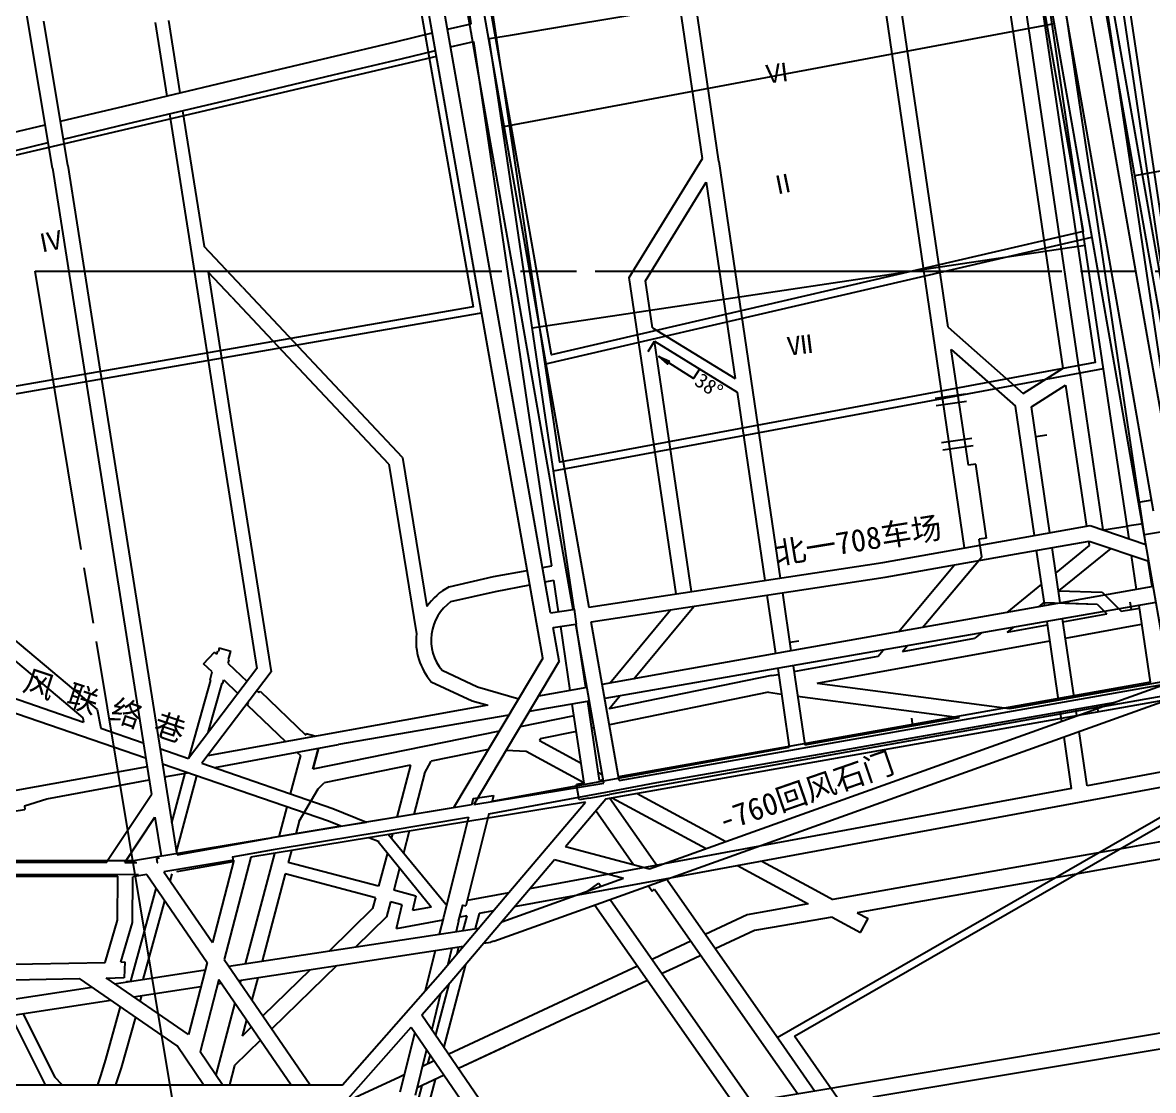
# Model space of a CAD drawing. Header units: millimetres. Extents: x 41513366 to 41522434, y 4590966 to 4600634.
# Drawn here: x 41519500.2 to 41519803.1, y 4596980.5 to 4597266.6 of the extents above; entities that cross this region are included whole.
import ezdxf

# ---------------------------------------------------------------- set-up
doc = ezdxf.new("R2010")
doc.units = ezdxf.units.MM
doc.linetypes.add('ACAD_ISO04W100', pattern=[30, 24, -3, 0, -3])
doc.linetypes.add('新采区边界(5K)', pattern=[150, 125, -5, 15, -5])
doc.layers.get('0').update_dxf_attribs({"lineweight": 18})
for name, color, linetype, lineweight in [('12-2采区边界线', 7, 'Continuous', 18), ('12煤巷道', 7, 'Continuous', 18), ('7煤巷道', 6, 'Continuous', 18), ('图纸改动标记', 2, 'Continuous', 18), ('岩巷', 30, 'Continuous', 18), ('岩巷巷道名称', 30, 'Continuous', 18), ('工作面月末位置', 7, 'Continuous', 18), ('设计', 4, 'Continuous', 18), ('采空区工作面颜色', 6, 'Continuous', 18)]:
    doc.layers.add(name, color=color, linetype=linetype, lineweight=lineweight)
doc.styles.add('正体', font='')
doc.styles.add('正等线体', font='simhei.ttf')
doc.styles.get('正体').set_extended_font_data('宋体')

msp = doc.modelspace()

# ---------------------------------------------------------------- hatches: boundary and pattern name
at = {"layer": '岩巷', "lineweight": -3}
h = msp.add_hatch(color=256, dxfattribs=at)
h.paths.add_polyline_path([(41519670.6018, 4597177.131), (41519672.8749, 4597175.1104), (41519673.1412, 4597175.5336)], flags=0)
h.paths.add_polyline_path([(41519670.6018, 4597177.131), (41519673.1412, 4597175.5336), (41519673.4074, 4597175.9568)], flags=0)

# ---------------------------------------------------------------- linework, layer by layer
at = {"color": 2, "lineweight": -3, "ltscale": 2}
msp.add_circle((41519500.6941, 4597098.8949), 0.00000000879, dxfattribs=at)
at = {"layer": '12-2采区边界线', "linetype": '新采区边界(5K)', "lineweight": -3}
for p, q in [((41519540.4035, 4596977.483), (41519503.5067, 4597200)), ((41519503.5067, 4597200), (41520473.4306, 4597200))]:
    msp.add_line(p, q, dxfattribs=at)
at = {"layer": '12煤巷道', "lineweight": -3}
for p, q in [((41519646.6321, 4597265.9126), (41519681.7799, 4597271.7137)), ((41519613.9825, 4597264.836), (41519620.3037, 4597266.3388)), ((41519630.8469, 4597263.3072), (41519646.6321, 4597265.9126)), ((41519582.2564, 4597257.2939), (41519600.4167, 4597261.6111)), ((41519600.4167, 4597261.6111), (41519609.8893, 4597263.863)), ((41519614.8177, 4597260.1008), (41519621.0207, 4597261.5754)), ((41519625.1492, 4597262.3668), (41519625.7807, 4597262.4711)), ((41519625.7807, 4597262.4711), (41519630.8457, 4597263.307)), ((41519601.5291, 4597256.9418), (41519610.7245, 4597259.1278)), ((41519554.317, 4597250.652), (41519582.2564, 4597257.2939)), ((41519583.3742, 4597252.6259), (41519601.5291, 4597256.9418)), ((41519555.4348, 4597245.9837), (41519583.3742, 4597252.6259)), ((41519527.3345, 4597244.2375), (41519554.317, 4597250.652)), ((41519510.3065, 4597240.1897), (41519527.3345, 4597244.2375)), ((41519528.4446, 4597239.5677), (41519555.4348, 4597245.9837)), ((41519497.1753, 4597237.0682), (41519506.2107, 4597239.216)), ((41519511.0946, 4597235.4433), (41519528.4446, 4597239.5677)), ((41519498.2853, 4597232.3983), (41519506.9988, 4597234.4696))]:
    msp.add_line(p, q, dxfattribs=at)
at = {"layer": '12煤巷道', "color": 7, "lineweight": -3}
for p, q in [((41519535.6448, 4597266.6214), (41519538.7516, 4597246.9517)), ((41519539.2008, 4597267.183), (41519542.2643, 4597247.7868)), ((41519539.5026, 4597242.1965), (41519545.9487, 4597201.3847)), ((41519543.0154, 4597243.0315), (41519548.7632, 4597206.6404)), ((41519545.9487, 4597201.3847), (41519552.6207, 4597158.3417)), ((41519549.8366, 4597199.8048), (41519556.1782, 4597158.8932)), ((41519802.6109, 4597138.6469), (41519799.0648, 4597138.0265)), ((41519800.193, 4597132.3349), (41519796.0397, 4597131.7108)), ((41519811.3739, 4597131.1528), (41519800.6388, 4597129.3682)), ((41519626.3333, 4597118.2053), (41519635.3089, 4597119.8789)), ((41519639.4379, 4597120.6487), (41519641.8885, 4597121.1057)), ((41519626.8208, 4597114.2351), (41519635.9927, 4597116.0105)), ((41519640.1167, 4597116.8087), (41519642.4607, 4597117.2625)), ((41519647.8731, 4597109.4307), (41519647.8731, 4597109.4307)), ((41519647.8731, 4597109.4307), (41519648.4622, 4597105.4743)), ((41519647.8731, 4597109.4307), (41519647.8731, 4597109.4307)), ((41519562.9153, 4597093.6049), (41519544.6268, 4597069.4627)), ((41519566.7117, 4597092.6545), (41519548.2045, 4597068.2237)), ((41519802.3146, 4597089.9508), (41519659.7925, 4597064.5206)), ((41519789.5562, 4597083.408), (41519814.375, 4597087.8364)), ((41519789.5562, 4597083.408), (41519657.3552, 4597059.8194)), ((41519649.2387, 4597058.3712), (41519648.5083, 4597062.5134)), ((41519650.5592, 4597062.8731), (41519648.5094, 4597062.5074)), ((41519655.6578, 4597063.7829), (41519654.6956, 4597063.6112)), ((41519651.8008, 4597058.8283), (41519649.2387, 4597058.3712)), ((41519651.8008, 4597058.8283), (41519657.3552, 4597059.8194)), ((41519657.4706, 4597058.835), (41519670.195, 4597040.6546)), ((41519653.7011, 4597055.5009), (41519663.8292, 4597041.03)), ((41519667.8119, 4597035.3397), (41519668.7795, 4597033.9571)), ((41519668.7795, 4597033.9571), (41519669.4348, 4597034.416)), ((41519669.4348, 4597034.416), (41519700.5945, 4596989.8652)), ((41519672.6915, 4597037.0875), (41519672.8759, 4597036.8241)), ((41519672.8765, 4597036.8232), (41519704.0362, 4596992.2724)), ((41519704.035, 4596992.2741), (41519712.3685, 4596980.3754)), ((41519700.5948, 4596989.8647), (41519707.7788, 4596979.6073))]:
    msp.add_line(p, q, dxfattribs=at)
for points in [[(41519620.3121, 4597266.3408), (41519616.8068, 4597289.9126), (41519609.7779, 4597336.9089), (41519603.5359, 4597378.68), (41519596.6929, 4597424.482), (41519589.5838, 4597472.2876), (41519583.5668, 4597512.8419), (41519577.0069, 4597556.747), (41519574.2369, 4597575.3997)], [(41519787.7667, 4597289.2064), (41519797.8738, 4597221.6567), (41519811.3739, 4597131.1528)], [(41519791.9111, 4597289.8905), (41519802.0276, 4597222.2782), (41519814.6394, 4597137.7291)], [(41519778.5941, 4597248.1078), (41519772.9103, 4597286.7544)], [(41519801.0236, 4597126.8072), (41519795.936, 4597160.6657), (41519789.3261, 4597204.913), (41519782.749, 4597248.7216), (41519777.0549, 4597287.4385)], [(41519512.2785, 4597228.3138), (41519505.8566, 4597266.988)], [(41519641.8885, 4597121.1057), (41519635.7108, 4597162.5945), (41519623.3537, 4597245.8869), (41519621.0207, 4597261.5754)], [(41519647.8731, 4597109.4307), (41519639.865, 4597163.213), (41519627.5083, 4597246.5033), (41519625.1492, 4597262.3668)], [(41519796.5482, 4597128.3266), (41519791.7826, 4597160.0416), (41519785.1722, 4597204.2924), (41519778.6131, 4597247.981)], [(41519559.0106, 4597195.7401), (41519548.7632, 4597206.6404)], [(41519556.1691, 4597193.0688), (41519549.8366, 4597199.8048)], [(41519556.1776, 4597158.8971), (41519566.7117, 4597092.6545)], [(41519552.6223, 4597158.3317), (41519562.9153, 4597093.6049)], [(41519798.5844, 4597114.7755), (41519797.217, 4597123.8753)], [(41519643.7208, 4597108.7996), (41519642.4607, 4597117.2625)], [(41519802.3146, 4597089.9508), (41519799.2301, 4597110.4785)], [(41519646.862, 4597087.7038), (41519644.3099, 4597104.8432)], [(41519650.997, 4597088.4509), (41519648.4622, 4597105.4743)], [(41519650.5592, 4597062.8731), (41519647.407, 4597084.0434)], [(41519654.6956, 4597063.6112), (41519651.5466, 4597084.7601)], [(41519620.831, 4597058.7749), (41519620.412, 4597057.0942)], [(41519620.831, 4597058.7749), (41519626.2703, 4597059.5898)], [(41519626.2911, 4597059.5929), (41519625.9023, 4597058.0337)], [(41519619.5685, 4597053.7112), (41519618.6789, 4597050.1432)], [(41519625.0535, 4597054.6294), (41519618.9126, 4597029.9992)], [(41519618.6789, 4597050.1432), (41519612.8728, 4597026.8561)], [(41519651.6125, 4597033.9986), (41519654.4828, 4597036.0355)], [(41519654.4828, 4597036.0355), (41519655.0475, 4597035.229)], [(41519657.545, 4597031.6622), (41519695.44, 4596977.5425)], [(41519616.948, 4597025.84), (41519618.0354, 4597030.2012), (41519618.9126, 4597029.9992)], [(41519653.4458, 4597030.194), (41519690.8505, 4596976.7745)], [(41519612.8728, 4597026.8561), (41519611.7686, 4597022.4274)], [(41519616.948, 4597025.84), (41519616.2689, 4597023.116)], [(41519610.6666, 4597018.0074), (41519607.9849, 4597007.2518)], [(41519615.167, 4597018.6968), (41519614.0557, 4597014.2395)], [(41519612.1285, 4597006.5098), (41519609.732, 4596996.898)], [(41519670.6265, 4597005.6574), (41519690.8505, 4596976.7745)], [(41519605.1991, 4596996.0783), (41519601.2114, 4596980.0847)], [(41519608.3754, 4596991.4568), (41519605.3056, 4596979.1446)]]:
    msp.add_lwpolyline(points, dxfattribs=at)
msp.add_lwpolyline([(41519508.1292, 4597227.6621), (41519501.2176, 4597269.2857), (41519493.6664, 4597316.4651), (41519482.2504, 4597390.1754), (41519474.3453, 4597439.6375, -0.00016668), (41519474.3451, 4597439.6391), (41519467.3324, 4597483.7063), (41519462.5777, 4597513.302)], format="xyb", dxfattribs=at)
at = {"layer": '7煤巷道', "lineweight": -3}
for p, q in [((41519639.4758, 4597096.3057), (41519615.6139, 4597056.2183)), ((41519643.8835, 4597095.4992), (41519621.0344, 4597057.1134)), ((41519659.9645, 4597063.5419), (41519807.5336, 4597089.6702)), ((41519656.3551, 4597058.6375), (41519818.7471, 4597087.3903)), ((41519621.0344, 4597057.1134), (41519655.8204, 4597062.8576)), ((41519615.6139, 4597056.2183), (41519530.3666, 4597042.1417)), ((41519650.9241, 4597057.7921), (41519561.3053, 4597042.9937)), ((41519556.7689, 4597042.2446), (41519537.9733, 4597039.1409)), ((41519556.7689, 4597042.2446), (41519551.0074, 4597020.1762)), ((41519561.3053, 4597042.9937), (41519554.1532, 4597015.5991)), ((41519525.5599, 4597026.1215), (41519525.6782, 4597037.9416)), ((41519529.5541, 4597025.5255), (41519529.6767, 4597037.7709)), ((41519533.3964, 4597038.3852), (41519529.6767, 4597037.7709)), ((41519522.2416, 4597014.848), (41519525.5599, 4597026.1215)), ((41519526.4367, 4597014.9344), (41519529.5541, 4597025.5255)), ((41519526.4367, 4597014.9344), (41519527.497, 4597014.9563)), ((41519527.497, 4597014.9563), (41519527.3336, 4597010.7109)), ((41519549.6045, 4597014.8024), (41519544.5666, 4596995.5061)), ((41519541.5371, 4596992.4926), (41519515.3687, 4597010.5056)), ((41519544.5666, 4596995.5061), (41519522.5457, 4597010.6641)), ((41519522.5609, 4597010.6537), (41519527.3352, 4597010.752)), ((41519552.7503, 4597010.2253), (41519547.7038, 4596990.8959)), ((41519548.6273, 4596982.0735), (41519553.7081, 4596982.0726)), ((41519572.1013, 4596982.0695), (41519577.1982, 4596982.0687))]:
    msp.add_line(p, q, dxfattribs=at)
at = {"layer": '7煤巷道', "color": 6, "lineweight": -3}
for p, q in [((41519533.3964, 4597038.3852), (41519549.6045, 4597014.8024)), ((41519537.9733, 4597039.1409), (41519551.0074, 4597020.1762)), ((41519554.1532, 4597015.5991), (41519577.1982, 4596982.0687)), ((41519552.7503, 4597010.2253), (41519572.1013, 4596982.0695)), ((41519607.0721, 4597000.7683), (41519630.5032, 4596966.676)), ((41519818.0158, 4596998.0496), (41519727.2525, 4596982.866)), ((41519604.2096, 4596997.518), (41519625.9325, 4596965.9112)), ((41519812.4611, 4596992.862), (41519727.9457, 4596978.7237)), ((41519727.2525, 4596982.866), (41519635.5272, 4596967.5167)), ((41519727.2525, 4596982.866), (41519635.5272, 4596967.5167))]:
    msp.add_line(p, q, dxfattribs=at)
at = {"layer": '7煤巷道', "lineweight": -3}
for points in [[(41519641.5897, 4597108.4757), (41519628.5553, 4597182.2137), (41519613.3603, 4597268.3633), (41519606.5974, 4597306.7551), (41519589.6363, 4597402.9403), (41519572.9843, 4597497.3194), (41519565.4263, 4597540.1046), (41519557.0404, 4597587.7291), (41519549.6883, 4597629.4422), (41519533.5534, 4597721.15), (41519518.2713, 4597807.7394), (41519501.5673, 4597902.2217), (41519489.9142, 4597968.0627)], [(41519504.5843, 4597943.813), (41519651.7929, 4597110.0264)], [(41519639.4758, 4597096.3057), (41519624.4194, 4597181.4826), (41519609.2242, 4597267.6338), (41519602.461, 4597306.0265), (41519585.5001, 4597402.2109), (41519568.8482, 4597496.5896), (41519561.2903, 4597539.3739), (41519552.904, 4597587.0007), (41519545.5521, 4597628.7132), (41519529.4169, 4597720.4222), (41519514.1352, 4597807.0095), (41519497.4314, 4597901.4905), (41519491.8463, 4597933.0469)], [(41519807.5347, 4597089.6637), (41519800.03, 4597132.5094), (41519791.6209, 4597180.576), (41519786.1004, 4597211.9654), (41519777.7144, 4597259.6423), (41519771.8526, 4597292.879), (41519763.7966, 4597338.5691), (41519755.9125, 4597383.3094), (41519748.1306, 4597427.4552), (41519742.0236, 4597462.0698), (41519733.5935, 4597509.9316), (41519724.8475, 4597559.5896), (41519716.9545, 4597604.3834), (41519709.8526, 4597644.6682), (41519701.7846, 4597690.4342)], [(41519803.1279, 4597135.6918), (41519795.167, 4597181.1964), (41519789.6459, 4597212.5889), (41519781.2599, 4597260.2659), (41519775.3979, 4597293.5042), (41519767.3419, 4597339.1942), (41519759.4579, 4597383.9341), (41519751.6759, 4597428.0802), (41519745.5689, 4597462.6953), (41519737.1389, 4597510.5561), (41519728.3929, 4597560.2141), (41519720.4999, 4597605.0081), (41519713.3979, 4597645.2932), (41519705.3299, 4597691.0592)], [(41519633.1285, 4597191.4607), (41519625.7745, 4597232.9947), (41519617.9839, 4597277.2944), (41519612.502, 4597308.4125), (41519604.6397, 4597352.9524)], [(41519647.6393, 4597109.3952), (41519640.2377, 4597151.1419), (41519633.1339, 4597191.4305)], [(41519641.5897, 4597108.4757), (41519647.6393, 4597109.3952)], [(41519642.2862, 4597104.5356), (41519648.3327, 4597105.4546)], [(41519643.8835, 4597095.4992), (41519642.2862, 4597104.5356)], [(41519655.8204, 4597062.8576), (41519648.3327, 4597105.4546)], [(41519659.9645, 4597063.5419), (41519652.4861, 4597106.0859)], [(41519645.5943, 4597045.9198), (41519656.3551, 4597058.6375)], [(41519611.9662, 4597011.7726), (41519630.397, 4597033.5324), (41519650.9241, 4597057.7921)], [(41519449.5071, 4597042.14), (41519530.3666, 4597042.1417)], [(41519614.6908, 4597009.4193), (41519633.1441, 4597031.2057), (41519642.5954, 4597042.3756)], [(41519303.9342, 4597037.937), (41519525.6782, 4597037.9416)], [(41519577.1982, 4596982.0687), (41519585.8054, 4596982.0672), (41519611.9828, 4597011.7914)], [(41519585.8054, 4596982.0672), (41519611.9662, 4597011.7726)], [(41519607.0721, 4597000.7683), (41519614.6845, 4597009.4121)], [(41519579.6727, 4596978.4682), (41519587.4318, 4596978.4669), (41519604.2096, 4596997.518)], [(41519548.6273, 4596982.0735), (41519541.5371, 4596992.4926)], [(41519553.7081, 4596982.0726), (41519547.7038, 4596990.8959)], [(41519449.5703, 4596981.9395), (41519496.3821, 4596982.028), (41519520.2615, 4596982.0503)], [(41519520.2177, 4596982.0503), (41519545.5916, 4596982.074), (41519548.6273, 4596982.0735)], [(41519553.7081, 4596982.0726), (41519572.1013, 4596982.0695)]]:
    msp.add_lwpolyline(points, dxfattribs=at)
for points in [[(41519809.5719, 4597136.8322), (41519801.6985, 4597181.3199, -0.00005254), (41519801.6984, 4597181.3206), (41519793.6384, 4597226.9184), (41519785.8275, 4597271.0742, -0.0000674), (41519785.8273, 4597271.075), (41519778.4733, 4597312.713, -0.00004311), (41519778.4732, 4597312.7136), (41519770.4074, 4597358.4281), (41519762.9676, 4597402.2395)], [(41519821.7382, 4597092.1881), (41519805.8342, 4597182.0518), (41519797.7743, 4597227.6497, 0.00003234), (41519797.7742, 4597227.6498), (41519789.9633, 4597271.8057), (41519782.6093, 4597313.4435), (41519774.5458, 4597359.1445), (41519767.1083, 4597402.9427)]]:
    msp.add_lwpolyline(points, format="xyb", dxfattribs=at)
at = {"layer": '图纸改动标记', "color": 0, "lineweight": -3, "ltscale": 2}
for p, q in [((41519752.7123, 4597167.1037), (41519744.5993, 4597165.9124)), ((41519753.0028, 4597165.1249), (41519744.8898, 4597163.9337)), ((41519754.4556, 4597155.231), (41519746.3426, 4597154.0398)), ((41519754.7462, 4597153.2523), (41519746.6332, 4597152.061))]:
    msp.add_line(p, q, dxfattribs=at)
at = {"layer": '岩巷', "lineweight": -3}
for p, q in [((41519512.2784, 4597228.3138), (41519519.5124, 4597182.2528)), ((41519686.683, 4597229.4054), (41519703.1016, 4597117.8244)), ((41519508.1293, 4597227.6621), (41519515.3633, 4597181.6011)), ((41519683.2571, 4597223.8369), (41519690.9926, 4597171.2668)), ((41519785.0352, 4597220.6211), (41519785.0352, 4597220.6211)), ((41519559.0106, 4597195.7401), (41519572.7095, 4597181.1683)), ((41519556.1691, 4597193.0688), (41519569.868, 4597178.497)), ((41519668.9025, 4597184.8568), (41519690.9926, 4597171.2668)), ((41519748.0529, 4597185.0684), (41519768.1891, 4597167.2441)), ((41519515.3638, 4597181.598), (41519534.6425, 4597059.8493)), ((41519519.5121, 4597182.2549), (41519541.4476, 4597043.7284)), ((41519667.7556, 4597178.4751), (41519669.4364, 4597181.2409)), ((41519668.3885, 4597179.5374), (41519669.4364, 4597181.2409)), ((41519669.4364, 4597181.2409), (41519691.5244, 4597167.6522)), ((41519748.932, 4597179.0819), (41519766.1109, 4597163.8752)), ((41519783.2415, 4597173.2818), (41519789.5281, 4597130.7098)), ((41519691.5244, 4597167.6522), (41519698.9492, 4597117.1934)), ((41519779.5584, 4597169.4726), (41519785.1411, 4597131.6677)), ((41519771.5543, 4597155.7142), (41519774.5225, 4597156.1501)), ((41519601.9076, 4597150.1098), (41519608.4276, 4597110.1588)), ((41519598.2504, 4597148.3062), (41519605.6709, 4597102.8368)), ((41519755.4726, 4597148.3053), (41519753.4938, 4597148.0147)), ((41519758.3777, 4597128.5174), (41519755.4726, 4597148.3053)), ((41519445.548, 4597145.1681), (41519512.0712, 4597089.3587)), ((41519786.1697, 4597131.8499), (41519801.0291, 4597126.8054)), ((41519796.0493, 4597131.6464), (41519789.8197, 4597130.6108)), ((41519758.3777, 4597128.5174), (41519756.3994, 4597128.2269)), ((41519785.9026, 4597126.5109), (41519776.9119, 4597119.2275)), ((41519785.9026, 4597126.5109), (41519776.9119, 4597119.2275)), ((41519791.6531, 4597125.7642), (41519777.6212, 4597114.3969)), ((41519791.6531, 4597125.7642), (41519777.6212, 4597114.3969)), ((41519785.7257, 4597127.7089), (41519785.9026, 4597126.5109)), ((41519785.7257, 4597127.7089), (41519785.9026, 4597126.5109)), ((41519785.8563, 4597127.7321), (41519801.8158, 4597122.3141)), ((41519785.8563, 4597127.7321), (41519801.8158, 4597122.3141)), ((41519741.226, 4597104.5687), (41519757.096, 4597123.4825)), ((41519741.226, 4597104.5687), (41519756.2623, 4597122.4889)), ((41519734.7811, 4597103.4219), (41519749.8224, 4597121.348)), ((41519734.7811, 4597103.4219), (41519749.8224, 4597121.348)), ((41519614.4023, 4597115.4593), (41519626.3333, 4597118.2053)), ((41519773.1182, 4597116.1542), (41519763.7687, 4597108.5801)), ((41519773.1182, 4597116.1542), (41519763.7687, 4597108.5801)), ((41519614.8898, 4597111.4891), (41519626.8208, 4597114.2351)), ((41519699.5315, 4597113.2359), (41519701.8382, 4597097.5598)), ((41519699.5315, 4597113.2359), (41519701.8382, 4597097.5598)), ((41519703.6839, 4597113.867), (41519705.9751, 4597098.296)), ((41519703.6839, 4597113.867), (41519705.9751, 4597098.296)), ((41519777.6278, 4597114.3522), (41519789.3149, 4597114.0162)), ((41519777.6278, 4597114.3522), (41519789.3149, 4597114.0162)), ((41519777.6278, 4597114.3522), (41519789.3149, 4597114.0162)), ((41519777.6278, 4597114.3522), (41519789.3149, 4597114.0162)), ((41519789.3149, 4597114.0162), (41519794.4684, 4597108.9162)), ((41519789.3149, 4597114.0162), (41519794.4684, 4597108.9162)), ((41519789.3149, 4597114.0162), (41519794.4684, 4597108.9162)), ((41519789.3149, 4597114.0162), (41519794.4684, 4597108.9162)), ((41519773.8275, 4597111.3236), (41519772.3191, 4597110.1017)), ((41519773.8275, 4597111.3236), (41519772.3191, 4597110.1017)), ((41519773.7519, 4597111.2623), (41519787.9611, 4597110.8538)), ((41519773.7519, 4597111.2623), (41519787.9611, 4597110.8538)), ((41519778.0999, 4597111.1373), (41519787.9611, 4597110.8538)), ((41519778.0999, 4597111.1373), (41519787.9611, 4597110.8538)), ((41519787.9611, 4597110.8538), (41519790.6327, 4597108.21)), ((41519787.9611, 4597110.8538), (41519790.6327, 4597108.21)), ((41519787.9611, 4597110.8538), (41519790.6327, 4597108.21)), ((41519787.9611, 4597110.8538), (41519790.6327, 4597108.21)), ((41519797.1824, 4597109.4157), (41519796.847, 4597111.3874)), ((41519797.1824, 4597109.4157), (41519796.847, 4597111.3874)), ((41519778.8483, 4597106.0403), (41519790.6327, 4597108.21)), ((41519778.8483, 4597106.0403), (41519790.6327, 4597108.21)), ((41519794.4684, 4597108.9162), (41519797.1735, 4597109.4142)), ((41519794.4684, 4597108.9162), (41519797.1735, 4597109.4142)), ((41519797.1735, 4597109.4142), (41519799.3347, 4597109.7819)), ((41519797.1735, 4597109.4142), (41519799.3347, 4597109.7819)), ((41519763.911, 4597103.2902), (41519774.715, 4597105.2794)), ((41519763.911, 4597103.2902), (41519774.715, 4597105.2794)), ((41519765.5326, 4597104.6039), (41519763.911, 4597103.2902)), ((41519765.5326, 4597104.6039), (41519763.911, 4597103.2902)), ((41519779.4823, 4597101.7223), (41519797.9376, 4597105.0811)), ((41519779.4823, 4597101.7223), (41519797.9376, 4597105.0811)), ((41519797.9376, 4597105.0811), (41519799.9877, 4597105.4366)), ((41519797.9376, 4597105.0811), (41519799.9877, 4597105.4366)), ((41519447.9905, 4597102.93), (41519516.4895, 4597079.2073)), ((41519708.0957, 4597100.9092), (41519705.6437, 4597100.5484)), ((41519708.0957, 4597100.9092), (41519705.6437, 4597100.5484)), ((41519712.9909, 4597089.6213), (41519775.3478, 4597100.9699)), ((41519712.9909, 4597089.6213), (41519775.3478, 4597100.9699)), ((41519735.8125, 4597098.117), (41519755.2764, 4597101.7005)), ((41519735.8125, 4597098.117), (41519755.2764, 4597101.7005)), ((41519757.0307, 4597103.1217), (41519755.2764, 4597101.7005)), ((41519757.0307, 4597103.1217), (41519755.2764, 4597101.7005)), ((41519552.8377, 4597099.0924), (41519552.5933, 4597098.1744)), ((41519555.304, 4597095.9467), (41519555.9256, 4597098.2641)), ((41519668.0691, 4597039.8931), (41519830.2894, 4597097.998)), ((41519668.0691, 4597039.8931), (41519830.2894, 4597097.998)), ((41519729.3282, 4597096.9231), (41519730.6737, 4597098.5268)), ((41519729.3282, 4597096.9231), (41519730.6737, 4597098.5268)), ((41519735.8125, 4597098.117), (41519737.0958, 4597099.6464)), ((41519735.8125, 4597098.117), (41519737.0958, 4597099.6464)), ((41519555.2404, 4597094.9387), (41519560.2757, 4597090.1204)), ((41519706.7877, 4597092.7732), (41519729.3282, 4597096.9231)), ((41519706.7877, 4597092.7732), (41519729.3282, 4597096.9231)), ((41519533.1095, 4597069.5305), (41519460.1038, 4597094.6482)), ((41519612.4998, 4597093.1048), (41519621.999, 4597088.7007)), ((41519612.4998, 4597093.1048), (41519621.999, 4597088.7007)), ((41519700.7565, 4597091.6628), (41519702.6545, 4597092.0122)), ((41519700.7565, 4597091.6628), (41519702.6545, 4597092.0122)), ((41519702.4207, 4597093.6013), (41519705.5226, 4597072.5208)), ((41519702.4207, 4597093.6013), (41519705.5226, 4597072.5208)), ((41519706.5597, 4597094.3229), (41519709.6778, 4597073.1322)), ((41519706.5597, 4597094.3229), (41519709.6778, 4597073.1322)), ((41519512.0712, 4597089.3587), (41519520.113, 4597082.6004)), ((41519544.7105, 4597069.4337), (41519550.5482, 4597090.492)), ((41519549.8954, 4597076.4177), (41519553.6199, 4597089.668)), ((41519554.0577, 4597090.5341), (41519557.8443, 4597086.9108)), ((41519609.6213, 4597090.0304), (41519620.5877, 4597084.946)), ((41519609.6213, 4597090.0304), (41519620.5877, 4597084.946)), ((41519621.999, 4597088.7007), (41519633.083, 4597085.4542)), ((41519621.999, 4597088.7007), (41519633.083, 4597085.4542)), ((41519700.7565, 4597091.6628), (41519657.2592, 4597082.7889)), ((41519700.7565, 4597091.6628), (41519657.2592, 4597082.7889)), ((41519700.7565, 4597091.6628), (41519700.7565, 4597091.6628)), ((41519700.7565, 4597091.6628), (41519700.7565, 4597091.6628)), ((41519712.9909, 4597089.6213), (41519764.4908, 4597082.8475)), ((41519712.9909, 4597089.6213), (41519764.4908, 4597082.8475)), ((41519765.7232, 4597083.0657), (41519810.7271, 4597090.9911)), ((41519765.7232, 4597083.0657), (41519810.7271, 4597090.9911)), ((41519562.894, 4597087.6149), (41519563.407, 4597087.1241)), ((41519563.407, 4597087.1241), (41519563.7526, 4597087.4854)), ((41519563.7526, 4597087.4854), (41519576.014, 4597075.7525)), ((41519563.7526, 4597087.4854), (41519576.014, 4597075.7525)), ((41519699.9189, 4597087.2054), (41519657.3321, 4597078.5173)), ((41519699.9189, 4597087.2054), (41519657.3321, 4597078.5173)), ((41519699.9189, 4597087.2054), (41519703.4297, 4597086.7436)), ((41519699.9189, 4597087.2054), (41519703.4297, 4597086.7436)), ((41519707.7587, 4597086.1742), (41519751.0914, 4597080.4746)), ((41519707.7587, 4597086.1742), (41519751.0914, 4597080.4746)), ((41519560.2958, 4597083.8728), (41519560.6415, 4597084.2341)), ((41519560.2958, 4597083.8728), (41519570.6763, 4597073.9399)), ((41519560.4626, 4597084.4053), (41519560.6415, 4597084.2341)), ((41519620.5877, 4597084.946), (41519624.7878, 4597083.7158)), ((41519620.5877, 4597084.946), (41519624.7878, 4597083.7158)), ((41519626.3458, 4597020.4871), (41519807.5986, 4597085.4092)), ((41519764.4908, 4597082.8475), (41519765.7232, 4597083.0657)), ((41519764.4908, 4597082.8475), (41519765.7232, 4597083.0657)), ((41519765.7232, 4597083.0657), (41519765.7232, 4597083.0657)), ((41519765.7232, 4597083.0657), (41519765.7232, 4597083.0657)), ((41519766.2788, 4597079.9143), (41519792.8821, 4597084.5993)), ((41519766.2788, 4597079.9143), (41519792.8821, 4597084.5993)), ((41519787.9454, 4597083.7299), (41519788.2919, 4597081.7649)), ((41519787.9454, 4597083.7299), (41519788.2919, 4597081.7649)), ((41519647.8787, 4597080.8752), (41519633.4231, 4597077.9261)), ((41519647.8787, 4597080.8752), (41519633.4231, 4597077.9261)), ((41519715.1382, 4597074.1077), (41519751.0914, 4597080.4746)), ((41519715.1382, 4597074.1077), (41519751.0914, 4597080.4746)), ((41519715.6938, 4597070.9563), (41519766.2788, 4597079.9143)), ((41519715.6938, 4597070.9563), (41519766.2788, 4597079.9143)), ((41519738.2236, 4597080.227), (41519738.5724, 4597078.2576)), ((41519738.2236, 4597080.227), (41519738.5724, 4597078.2576)), ((41519766.2788, 4597079.9143), (41519766.2788, 4597079.9143)), ((41519766.2788, 4597079.9143), (41519766.2788, 4597079.9143)), ((41519521.0725, 4597077.6201), (41519532.4526, 4597073.6789)), ((41519627.8598, 4597076.7911), (41519577.9365, 4597066.6062)), ((41519648.4982, 4597076.715), (41519638.8227, 4597074.7411)), ((41519648.4982, 4597076.715), (41519638.8227, 4597074.7411)), ((41519653.2154, 4597077.6774), (41519652.6193, 4597077.5558)), ((41519653.2154, 4597077.6774), (41519652.6193, 4597077.5558)), ((41519638.8228, 4597074.7415), (41519638.5839, 4597074.3006)), ((41519709.6778, 4597073.1322), (41519715.1382, 4597074.1077)), ((41519709.6778, 4597073.1322), (41519715.1382, 4597074.1077)), ((41519715.1382, 4597074.1077), (41519715.1382, 4597074.1077)), ((41519715.1382, 4597074.1077), (41519715.1382, 4597074.1077)), ((41519536.9517, 4597072.1208), (41519544.6268, 4597069.4627)), ((41519573.6213, 4597071.1218), (41519574.5518, 4597070.2314)), ((41519579.4186, 4597072.2023), (41519577.9365, 4597066.6062)), ((41519577.9365, 4597066.6062), (41519579.4186, 4597072.2023)), ((41519606.4916, 4597072.4318), (41519606.4916, 4597072.4318)), ((41519606.4916, 4597072.4318), (41519606.4916, 4597072.4318)), ((41519624.9556, 4597071.9121), (41519609.632, 4597068.7859)), ((41519624.9556, 4597071.9121), (41519609.632, 4597068.7859)), ((41519669.4875, 4597065.9522), (41519705.5226, 4597072.5208)), ((41519669.4875, 4597065.9522), (41519705.5226, 4597072.5208)), ((41519670.0085, 4597062.9978), (41519715.6938, 4597070.9563)), ((41519670.0085, 4597062.9978), (41519715.6938, 4597070.9563)), ((41519582.054, 4597052.6911), (41519537.6069, 4597067.9831)), ((41519548.2045, 4597068.2237), (41519583.226, 4597056.0949)), ((41519574.5518, 4597070.2314), (41519571.8512, 4597060.0343)), ((41519604.0755, 4597067.6523), (41519580.9212, 4597062.9286)), ((41519604.0755, 4597067.6523), (41519600.3812, 4597053.703)), ((41519604.0755, 4597067.6523), (41519600.3812, 4597053.703)), ((41519607.8329, 4597065.4601), (41519609.632, 4597068.7859)), ((41519607.8329, 4597065.4601), (41519609.632, 4597068.7859)), ((41519827.8349, 4597070.0217), (41519785.2928, 4597062.1516)), ((41519827.8349, 4597070.0217), (41519785.2928, 4597062.1516)), ((41519540.1006, 4597052.2352), (41519543.7547, 4597065.868)), ((41519541.3309, 4597044.4654), (41519546.7879, 4597064.8244)), ((41519573.1311, 4597064.8668), (41519573.1311, 4597064.8668)), ((41519607.8462, 4597065.4847), (41519604.9246, 4597054.4533)), ((41519607.8462, 4597065.4847), (41519604.9246, 4597054.4533)), ((41519625.9023, 4597058.0337), (41519669.4875, 4597065.9522)), ((41519828.5625, 4597066.0884), (41519673.6462, 4597037.4295)), ((41519828.5625, 4597066.0884), (41519673.6462, 4597037.4295)), ((41519579.2852, 4597061.3234), (41519580.9212, 4597062.9286)), ((41519656.358, 4597060.4567), (41519670.0085, 4597062.9978)), ((41519656.358, 4597060.4567), (41519670.0085, 4597062.9978)), ((41519522.515, 4597041.587), (41519534.6425, 4597059.8493)), ((41519625.0535, 4597054.6294), (41519656.358, 4597060.4567)), ((41519781.16, 4597061.387), (41519697.1343, 4597045.8425)), ((41519781.16, 4597061.387), (41519697.1343, 4597045.8425)), ((41519497.8253, 4597055.3254), (41519500.7893, 4597055.7922)), ((41519500.6156, 4597056.7772), (41519500.7893, 4597055.7922)), ((41519570.9209, 4597056.5214), (41519568.7931, 4597048.487)), ((41519583.226, 4597056.0949), (41519592.2911, 4597052.4388)), ((41519620.412, 4597057.0942), (41519592.2911, 4597052.4388)), ((41519527.5481, 4597041.574), (41519535.6133, 4597053.719)), ((41519535.6133, 4597053.719), (41519537.2444, 4597043.4185)), ((41519574.2378, 4597052.6401), (41519573.3365, 4597049.2372)), ((41519585.4314, 4597051.3032), (41519582.054, 4597052.6911)), ((41519585.4314, 4597051.3032), (41519592.2911, 4597052.4388)), ((41519597.2739, 4597050.0204), (41519619.5685, 4597053.7112)), ((41519585.4314, 4597051.3032), (41519566.8086, 4597048.2202)), ((41519591.0572, 4597048.9912), (41519597.2739, 4597050.0204)), ((41519603.7457, 4597050.0017), (41519602.1804, 4597044.0913)), ((41519603.7457, 4597050.0017), (41519602.1804, 4597044.0913)), ((41519541.5269, 4597043.6584), (41519566.8086, 4597048.2202)), ((41519566.7593, 4597044.9688), (41519591.0572, 4597048.9912)), ((41519566.8086, 4597048.2202), (41519566.8086, 4597048.2202)), ((41519595.6228, 4597047.115), (41519592.9402, 4597048.2174)), ((41519609.5848, 4597029.6462), (41519595.4328, 4597047.174)), ((41519613.5303, 4597030.3761), (41519598.0655, 4597049.0638)), ((41519599.2022, 4597049.2515), (41519598.889, 4597048.0687)), ((41519599.2022, 4597049.2515), (41519598.889, 4597048.0687)), ((41519556.3507, 4597043.0815), (41519567.3768, 4597045.071)), ((41519567.6141, 4597044.0354), (41519559.7849, 4597014.4731)), ((41519572.1576, 4597044.7857), (41519571.3243, 4597041.6393)), ((41519597.8569, 4597044.1716), (41519595.4912, 4597035.239)), ((41519597.8569, 4597044.1716), (41519595.4912, 4597035.239)), ((41519645.5943, 4597045.9198), (41519668.0691, 4597039.8931)), ((41519479.7756, 4597041.6971), (41519522.515, 4597041.587)), ((41519527.5481, 4597041.574), (41519530.7455, 4597041.5658)), ((41519536.1047, 4597042.6801), (41519536.8328, 4597042.8114)), ((41519536.3084, 4597041.5515), (41519536.1047, 4597042.6801)), ((41519536.1908, 4597041.5518), (41519536.3084, 4597041.5515)), ((41519541.4675, 4597039.1766), (41519556.5547, 4597041.8989)), ((41519556.3475, 4597043.0997), (41519556.5547, 4597041.8989)), ((41519595.4912, 4597035.239), (41519571.3243, 4597041.6393)), ((41519642.5954, 4597042.3756), (41519661.1265, 4597037.4064)), ((41519671.3745, 4597041.0771), (41519670.0684, 4597040.8354)), ((41519671.3745, 4597041.0771), (41519670.0684, 4597040.8354)), ((41519481.3891, 4597038.4929), (41519531.1718, 4597038.3647)), ((41519539.7058, 4597036.6201), (41519540.2449, 4597038.5707)), ((41519542.2625, 4597039.3736), (41519542.2625, 4597039.3736)), ((41519542.2625, 4597039.3736), (41519542.2625, 4597039.3736)), ((41519570.5051, 4597038.546), (41519564.3132, 4597015.166)), ((41519594.6719, 4597032.1457), (41519570.5051, 4597038.546)), ((41519594.6719, 4597032.1457), (41519570.5051, 4597038.546)), ((41519601.1285, 4597040.1196), (41519599.5512, 4597034.1638)), ((41519601.1285, 4597040.1196), (41519599.5512, 4597034.1638)), ((41519628.4967, 4597025.7189), (41519661.1265, 4597037.4064)), ((41519628.4967, 4597025.7189), (41519661.1265, 4597037.4064)), ((41519657.2099, 4597038.4567), (41519635.9518, 4597034.524)), ((41519657.2099, 4597038.4567), (41519635.9518, 4597034.524)), ((41519529.103, 4597009.7781), (41519535.9543, 4597034.6634)), ((41519605.4993, 4597032.5885), (41519599.5512, 4597034.1638)), ((41519605.4993, 4597032.5885), (41519599.5512, 4597034.1638)), ((41519532.4269, 4597010.2867), (41519538.244, 4597031.3318)), ((41519594.6719, 4597032.1457), (41519593.9039, 4597029.2456)), ((41519594.6719, 4597032.1457), (41519593.9039, 4597029.2456)), ((41519594.6719, 4597032.1457), (41519593.9039, 4597029.2456)), ((41519594.6719, 4597032.1457), (41519593.9039, 4597029.2456)), ((41519605.4993, 4597032.5885), (41519604.6248, 4597028.7286)), ((41519605.4993, 4597032.5885), (41519604.6248, 4597028.7286)), ((41519630.3608, 4597033.4897), (41519619.2714, 4597031.4382)), ((41519630.3608, 4597033.4897), (41519619.2714, 4597031.4382)), ((41519647.8864, 4597032.664), (41519631.8695, 4597029.7009)), ((41519647.8864, 4597032.664), (41519631.8695, 4597029.7009)), ((41519593.9039, 4597029.2456), (41519582.3266, 4597017.9225)), ((41519598.732, 4597031.0704), (41519597.6677, 4597027.052)), ((41519598.732, 4597031.0704), (41519597.6677, 4597027.052)), ((41519601.6964, 4597030.2853), (41519598.732, 4597031.0704)), ((41519601.6964, 4597030.2853), (41519598.732, 4597031.0704)), ((41519601.6964, 4597030.2853), (41519600.238, 4597023.8492)), ((41519601.6964, 4597030.2853), (41519600.238, 4597023.8492)), ((41519609.5848, 4597029.6462), (41519604.6248, 4597028.7286)), ((41519609.5848, 4597029.6462), (41519604.6248, 4597028.7286)), ((41519613.7611, 4597030.4188), (41519613.5303, 4597030.3761)), ((41519613.7611, 4597030.4188), (41519613.5303, 4597030.3761)), ((41519626.2751, 4597028.666), (41519622.4205, 4597027.9529)), ((41519626.2751, 4597028.666), (41519622.4205, 4597027.9529)), ((41519623.8346, 4597028.2145), (41519622.4205, 4597027.9529)), ((41519623.8346, 4597028.2145), (41519622.4205, 4597027.9529)), ((41519597.6677, 4597027.052), (41519589.4473, 4597019.0121)), ((41519612.6978, 4597026.1542), (41519600.238, 4597023.8492)), ((41519612.6978, 4597026.1542), (41519600.238, 4597023.8492)), ((41519619.1571, 4597027.3492), (41519617.2357, 4597026.9937)), ((41519619.1571, 4597027.3492), (41519617.2357, 4597026.9937)), ((41519619.1571, 4597027.3492), (41519617.2357, 4597026.9937)), ((41519619.1571, 4597027.3492), (41519617.2357, 4597026.9937)), ((41519619.1571, 4597027.3492), (41519618.1107, 4597023.3978)), ((41519622.4205, 4597027.9529), (41519621.3452, 4597023.8927)), ((41519622.4205, 4597027.9529), (41519621.3452, 4597023.8927)), ((41519585.4004, 4597018.3928), (41519622.3642, 4597024.0486)), ((41519586.1657, 4597014.2544), (41519618.2283, 4597019.1657)), ((41519623.6495, 4597019.9961), (41519625.5865, 4597020.2929)), ((41519626.3458, 4597020.4871), (41519625.5865, 4597020.2929)), ((41519616.9375, 4597018.968), (41519616.4265, 4597017.0384)), ((41519375.5785, 4597011.8271), (41519522.2416, 4597014.848)), ((41519584.2974, 4597013.9752), (41519566.9381, 4596996.997)), ((41519618.7955, 4597014.2654), (41519612.9543, 4596992.2097)), ((41519618.7955, 4597014.2654), (41519612.9543, 4596992.2097)), ((41519375.452, 4597008.0097), (41519515.3687, 4597010.5056)), ((41519558.6121, 4597010.0448), (41519558.4336, 4597009.3711)), ((41519563.1404, 4597010.7377), (41519561.5699, 4597004.8078)), ((41519563.1404, 4597010.7377), (41519561.5699, 4597004.8078)), ((41519577.1765, 4597012.8855), (41519564.5235, 4597000.5103)), ((41519528.0984, 4597009.8455), (41519528.6601, 4597009.7103)), ((41519614.2873, 4597008.9611), (41519610.7141, 4596995.4692)), ((41519614.2873, 4597008.9611), (41519610.7141, 4596995.4692)), ((41519557.0161, 4597004.0185), (41519551.9055, 4596984.7216)), ((41519560.1523, 4596999.4552), (41519559.0014, 4596995.1094)), ((41519560.1523, 4596999.4552), (41519559.0014, 4596995.1094)), ((41519561.4758, 4596997.5295), (41519559.0014, 4596995.1094)), ((41519563.8905, 4596994.0163), (41519556.9016, 4596987.1808)), ((41519609.2965, 4596990.1166), (41519608.6355, 4596987.6207)), ((41519609.2965, 4596990.1166), (41519608.6356, 4596987.6212)), ((41519556.9016, 4596987.1808), (41519555.5487, 4596982.0723)), ((41519610.6427, 4596983.4816), (41519606.1098, 4596966.3658)), ((41519607.102, 4596981.8305), (41519603.2098, 4596967.1338))]:
    msp.add_line(p, q, dxfattribs=at)
at = {"layer": '岩巷', "lineweight": -3, "ltscale": 0.5}
for p, q in [((41519638.5839, 4597074.3006), (41519649.7598, 4597068.2423)), ((41519629.7082, 4597071.685), (41519635.0683, 4597071.4289)), ((41519635.0683, 4597071.4289), (41519650.5336, 4597063.0453)), ((41519654.3789, 4597065.7382), (41519655.4126, 4597065.1779)), ((41519658.0961, 4597058.9457), (41519683.227, 4597045.3225)), ((41519664.7393, 4597060.122), (41519688.5336, 4597047.2232)), ((41519797.3049, 4597041.1324), (41519779.3574, 4597037.9678)), ((41519797.3049, 4597041.1324), (41519779.3574, 4597037.9678)), ((41519700.1877, 4597028.6353), (41519694.279, 4597027.5575)), ((41519700.1877, 4597028.6353), (41519694.279, 4597027.5575)), ((41519694.279, 4597027.5575), (41519683.027, 4597022.3105)), ((41519679.1621, 4597020.5083), (41519673.4558, 4597017.8474))]:
    msp.add_line(p, q, dxfattribs=at)
at = {"layer": '岩巷', "color": 0, "lineweight": -3}
msp.add_line((41519579.4186, 4597072.2023), (41519577.9365, 4597066.6062), dxfattribs=at)
at = {"layer": '岩巷', "color": 30, "lineweight": -3, "ltscale": 0.5}
for p, q in [((41519838.5535, 4597053.0766), (41519796.5061, 4597045.6625)), ((41519838.5535, 4597053.0766), (41519796.5061, 4597045.6625)), ((41519841.0006, 4597048.8371), (41519797.3049, 4597041.1324)), ((41519841.0006, 4597048.8371), (41519797.3049, 4597041.1324)), ((41519796.5061, 4597045.6625), (41519737.4176, 4597035.2437)), ((41519796.5061, 4597045.6625), (41519737.4176, 4597035.2437)), ((41519691.645, 4597040.7592), (41519710.5565, 4597030.5074)), ((41519698.2156, 4597041.9747), (41519712.4482, 4597034.2593)), ((41519782.4017, 4597038.5046), (41519738.2164, 4597030.7136)), ((41519712.4482, 4597034.2593), (41519717.2064, 4597031.6799)), ((41519737.4176, 4597035.2437), (41519717.2064, 4597031.6799)), ((41519737.4176, 4597035.2437), (41519717.2064, 4597031.6799)), ((41519710.5565, 4597030.5074), (41519700.1877, 4597028.6353)), ((41519738.2164, 4597030.7136), (41519723.7081, 4597028.1554)), ((41519723.7081, 4597028.1554), (41519726.6379, 4597026.5672)), ((41519694.279, 4597027.5575), (41519683.027, 4597022.3105)), ((41519717.0582, 4597026.9828), (41519700.9587, 4597024.1921)), ((41519717.0582, 4597026.9828), (41519724.6363, 4597022.8748)), ((41519724.6363, 4597022.8748), (41519726.6379, 4597026.5672)), ((41519724.8745, 4597023.3144), (41519726.3996, 4597026.1276)), ((41519696.223, 4597023.3885), (41519685.7038, 4597018.4833)), ((41519696.223, 4597023.3885), (41519685.7038, 4597018.4833)), ((41519700.9587, 4597024.1921), (41519696.223, 4597023.3885)), ((41519700.9587, 4597024.1921), (41519696.223, 4597023.3885)), ((41519679.1621, 4597020.5083), (41519673.4558, 4597017.8474)), ((41519673.4558, 4597017.8474), (41519668.7536, 4597015.6547)), ((41519681.839, 4597016.681), (41519675.3999, 4597013.6784)), ((41519681.839, 4597016.681), (41519675.3999, 4597013.6784)), ((41519664.8884, 4597013.8523), (41519648.964, 4597006.4265)), ((41519675.3999, 4597013.6784), (41519671.4327, 4597011.8284)), ((41519667.5675, 4597010.0261), (41519650.908, 4597002.2575)), ((41519646.3357, 4597005.2009), (41519614.2945, 4596990.2597)), ((41519648.964, 4597006.4265), (41519646.3357, 4597005.2009)), ((41519648.2797, 4597001.0319), (41519616.9361, 4596986.4162)), ((41519650.908, 4597002.2575), (41519648.2797, 4597001.0319)), ((41519629.4285, 4596992.2415), (41519616.9361, 4596986.4162)), ((41519610.4351, 4596988.4599), (41519607.2589, 4596986.9788)), ((41519600.9414, 4596984.0328), (41519586.0382, 4596977.083)), ((41519602.3608, 4596984.6947), (41519600.9414, 4596984.0328)), ((41519613.0766, 4596984.6165), (41519605.8271, 4596981.236))]:
    msp.add_line(p, q, dxfattribs=at)
at = {"layer": '岩巷', "color": 2, "lineweight": -3}
for p, q in [((41519613.5303, 4597030.3761), (41519598.0655, 4597049.0638)), ((41519645.5943, 4597045.9198), (41519668.0691, 4597039.8931)), ((41519642.5954, 4597042.3756), (41519661.1265, 4597037.4064))]:
    msp.add_line(p, q, dxfattribs=at)
at = {"layer": '岩巷', "lineweight": -3}
for points in [[(41519783.2415, 4597173.2818), (41519766.6381, 4597285.7192)], [(41519778.8871, 4597174.0188), (41519762.4936, 4597285.0352)], [(41519752.4983, 4597125.8843), (41519729.9185, 4597279.6588)], [(41519748.0529, 4597185.0684), (41519734.0631, 4597280.3428)], [(41519682.2809, 4597230.2654), (41519676.294, 4597270.8082)], [(41519686.683, 4597229.4054), (41519680.4674, 4597271.497)], [(41519662.6609, 4597198.3744), (41519682.2809, 4597230.2654)], [(41519667.0391, 4597197.4756), (41519683.2571, 4597223.8369)], [(41519675.1818, 4597113.5811), (41519662.6609, 4597198.3744)], [(41519668.9025, 4597184.8568), (41519667.0391, 4597197.4756)], [(41519601.9076, 4597150.1098), (41519572.7095, 4597181.1683)], [(41519679.3342, 4597114.2122), (41519669.4364, 4597181.2409)], [(41519598.2504, 4597148.3062), (41519569.868, 4597178.497)], [(41519681.5101, 4597173.813), (41519679.9127, 4597171.2737), (41519670.6018, 4597177.131), (41519673.1412, 4597175.5336)], [(41519753.4938, 4597148.0147), (41519748.932, 4597179.0819)], [(41519768.1891, 4597167.2441), (41519778.8871, 4597174.0188)], [(41519770.3869, 4597163.6646), (41519779.5584, 4597169.4726)], [(41519771.2028, 4597129.1981), (41519766.1109, 4597163.8752)], [(41519775.3402, 4597129.9312), (41519770.3869, 4597163.6646)], [(41519442.8483, 4597141.9507), (41519509.365, 4597086.1337)], [(41519651.7929, 4597110.0264), (41519730.5549, 4597121.9969), (41519765.6561, 4597128.2153), (41519786.1697, 4597131.8499)], [(41519757.096, 4597123.4825), (41519756.3994, 4597128.2269)], [(41519652.4861, 4597106.0859), (41519731.2044, 4597118.0497), (41519766.3539, 4597124.2767), (41519785.8563, 4597127.7321)], [(41519652.4861, 4597106.0859), (41519731.2044, 4597118.0497), (41519766.3539, 4597124.2767), (41519785.8563, 4597127.7321)], [(41519773.9639, 4597110.3944), (41519771.7842, 4597125.2388)], [(41519773.9639, 4597110.3944), (41519771.7842, 4597125.2388)], [(41519778.1009, 4597111.1305), (41519775.9216, 4597125.9719)], [(41519778.1009, 4597111.1305), (41519775.9216, 4597125.9719)], [(41519802.7209, 4597115.5116), (41519801.6925, 4597122.3559)], [(41519802.7209, 4597115.5116), (41519801.6925, 4597122.3559)], [(41519802.9986, 4597115.561), (41519673.8002, 4597092.5705), (41519655.4448, 4597089.2544)], [(41519802.9986, 4597115.561), (41519673.8002, 4597092.5705), (41519655.4448, 4597089.2544)], [(41519663.8621, 4597090.7751), (41519679.926, 4597110.2042)], [(41519663.8621, 4597090.7751), (41519679.926, 4597110.2042)], [(41519803.7508, 4597111.2667), (41519674.4775, 4597088.7298)], [(41519803.7508, 4597111.2667), (41519674.4775, 4597088.7298)], [(41519679.926, 4597110.2042), (41519679.9185, 4597110.2551)], [(41519679.926, 4597110.2042), (41519679.9185, 4597110.2551)], [(41519657.4555, 4597089.6177), (41519673.7424, 4597109.3164)], [(41519657.4555, 4597089.6177), (41519673.7424, 4597109.3164)], [(41519781.8059, 4597085.8979), (41519778.7216, 4597106.9032)], [(41519781.8059, 4597085.8979), (41519778.7216, 4597106.9032)], [(41519777.6679, 4597085.1692), (41519774.5825, 4597106.1816)], [(41519777.6679, 4597085.1692), (41519774.5825, 4597106.1816)], [(41519548.6345, 4597094.8486), (41519551.5808, 4597097.9805)], [(41519552.1948, 4597097.4029), (41519551.5808, 4597097.9805)], [(41519552.1948, 4597097.4029), (41519552.4146, 4597098.2223)], [(41519552.5933, 4597098.1744), (41519552.4146, 4597098.2223)], [(41519552.8377, 4597099.0924), (41519555.9256, 4597098.2641)], [(41519550.9304, 4597092.6887), (41519548.6345, 4597094.8486)], [(41519555.2419, 4597094.9372), (41519555.4989, 4597095.8944)], [(41519555.4989, 4597095.8944), (41519555.304, 4597095.9467)], [(41519550.5482, 4597090.492), (41519550.355, 4597090.5434), (41519550.9304, 4597092.6887)], [(41519553.6199, 4597089.668), (41519553.8131, 4597089.6163), (41519554.0592, 4597090.5327)], [(41519674.4775, 4597088.7298), (41519656.0963, 4597085.5477)], [(41519674.4775, 4597088.7298), (41519656.0963, 4597085.5477)], [(41519509.365, 4597086.1337), (41519516.271, 4597080.3416)], [(41519651.3116, 4597088.5077), (41519638.3253, 4597086.1615)], [(41519651.3116, 4597088.5077), (41519638.3253, 4597086.1615)], [(41519657.2592, 4597082.7889), (41519660.1154, 4597086.2435)], [(41519657.2592, 4597082.7889), (41519660.1154, 4597086.2435)], [(41519624.7878, 4597083.7158), (41519549.6582, 4597070.1427)], [(41519651.9579, 4597084.8313), (41519635.8763, 4597082.0473)], [(41519651.9579, 4597084.8313), (41519635.8763, 4597082.0473)], [(41519651.8354, 4597082.8202), (41519652.2279, 4597083.2949)], [(41519651.8354, 4597082.8202), (41519652.2279, 4597083.2949)], [(41519782.5319, 4597080.9541), (41519782.271, 4597082.7306)], [(41519782.5319, 4597080.9541), (41519782.271, 4597082.7306)], [(41519516.271, 4597080.3416), (41519516.4895, 4597079.2073)], [(41519520.113, 4597082.6004), (41519521.0725, 4597077.6201)], [(41519630.427, 4597081.1039), (41519584.7812, 4597073.2018)], [(41519778.5076, 4597079.4505), (41519778.133, 4597082.0019)], [(41519778.5076, 4597079.4505), (41519778.133, 4597082.0019)], [(41519785.2928, 4597062.1516), (41519783.1629, 4597076.6567)], [(41519785.2928, 4597062.1516), (41519783.1629, 4597076.6567)], [(41519576.1122, 4597076.123), (41519576.014, 4597075.7525)], [(41519576.1122, 4597076.123), (41519578.8082, 4597075.409)], [(41519781.16, 4597061.387), (41519779.13, 4597075.2122)], [(41519781.16, 4597061.387), (41519779.13, 4597075.2122)], [(41519551.6568, 4597067.028), (41519584.7812, 4597073.2018)], [(41519537.6405, 4597067.9716), (41519537.6096, 4597067.966)], [(41519533.4755, 4597067.2191), (41519498.3696, 4597060.8768)], [(41519538.1566, 4597064.5118), (41519544.3443, 4597065.6651)], [(41519500.6474, 4597056.7964), (41519506.6634, 4597058.6421), (41519534.0261, 4597063.742)], [(41519574.2378, 4597052.6401), (41519579.2852, 4597061.3234)], [(41519697.1343, 4597045.8425), (41519657.2099, 4597038.4567)], [(41519673.6462, 4597037.4295), (41519647.8864, 4597032.664)], [(41519555.3894, 4597013.8005), (41519585.4004, 4597018.3928)], [(41519558.0317, 4597009.9559), (41519586.2045, 4597014.267)], [(41519524.7914, 4597009.1183), (41519549.0913, 4597012.8367)], [(41519524.7914, 4597009.1183), (41519549.0913, 4597012.8367)], [(41519449.1064, 4596997.5368), (41519518.7312, 4597008.191)], [(41519528.0984, 4597009.8455), (41519528.0358, 4597009.6148)], [(41519529.8413, 4597005.6422), (41519547.9358, 4597008.4111)], [(41519529.8413, 4597005.6422), (41519547.9358, 4597008.4111)], [(41519449.7417, 4596993.3852), (41519523.7812, 4597004.7149)], [(41519531.6561, 4597004.393), (41519532.1058, 4597005.9887)], [(41519531.6561, 4597004.393), (41519532.1058, 4597005.9887)], [(41519500.2151, 4597001.1087), (41519508.7982, 4596984.0645)], [(41519526.2453, 4597003.0187), (41519522.3865, 4596988.8024), (41519520.9985, 4596984.4574), (41519520.2177, 4596982.0503)], [(41519496.8886, 4597000.5997), (41519506.2363, 4596982.0372)], [(41519525.1679, 4596982.0549), (41519525.2414, 4596982.285), (41519526.6478, 4596986.6205), (41519530.4527, 4597000.1225)], [(41519525.1679, 4596982.0549), (41519525.2414, 4596982.285), (41519526.6478, 4596986.6205), (41519530.4527, 4597000.1225)], [(41519510.7817, 4596982.0415), (41519508.7982, 4596984.0645)]]:
    msp.add_lwpolyline(points, dxfattribs=at)
msp.add_lwpolyline([(41519673.4074, 4597175.9568), (41519672.8749, 4597175.1104), (41519670.6018, 4597177.131)], close=True, dxfattribs=at)
at = {"layer": '岩巷', "color": 2, "lineweight": -3}
msp.add_lwpolyline([(41519552.4572, 4597009.1029), (41519553.4203, 4597009.2503)], dxfattribs=at)
at = {"layer": '岩巷', "lineweight": -3}
for centre, radius, start, end in [((41519622.0112, 4597100.8648), 16.4589, 117.535502, 145.61986), ((41519622.2075, 4597101.1903), 12.6338, 125.395214, 219.790799), ((41519622.0112, 4597100.8648), 16.4589, 173.118637, 221.167925)]:
    msp.add_arc(centre, radius, start, end, dxfattribs=at)
at = {"layer": '工作面月末位置', "color": 205, "lineweight": -3}
msp.add_line((41519640.2926, 4597175.1639), (41519786.5938, 4597209.1597), dxfattribs=at)
at = {"layer": '工作面月末位置', "color": 102, "lineweight": -3}
for p, q in [((41519428.8498, 4597155.1499), (41519623.1198, 4597188.8506)), ((41519702.3165, 4596994.7312), (41519832.5601, 4597069.6731))]:
    msp.add_line(p, q, dxfattribs=at)
at = {"layer": '工作面月末位置', "color": 241, "lineweight": -3}
msp.add_line((41519642.3459, 4597146.5514), (41519789.7101, 4597173.9154), dxfattribs=at)
at = {"layer": '工作面月末位置', "color": 205, "lineweight": -3}
msp.add_lwpolyline([(41519629.0644, 4597238.7603), (41519776.531, 4597266.3518)], dxfattribs=at)
at = {"layer": '工作面月末位置', "color": 102, "lineweight": -3}
msp.add_lwpolyline([(41519611.0026, 4597257.5506), (41519418.5225, 4597212.3156)], dxfattribs=at)
at = {"layer": '工作面月末位置', "color": 241, "lineweight": -3}
for points in [[(41519798.0686, 4597225.6806), (41519944.1968, 4597252.193)], [(41519636.6534, 4597184.8606), (41519784.7595, 4597207.0416)]]:
    msp.add_lwpolyline(points, dxfattribs=at)
at = {"layer": '设计', "color": 1, "linetype": 'ACAD_ISO04W100', "lineweight": -3, "ltscale": 0.4}
msp.add_line((41519620.6483, 4597263.9538), (41519620.666, 4597263.958), dxfattribs=at)
at = {"layer": '采空区工作面颜色', "color": 241, "lineweight": -3}
for points in [[(41519525.6357, 4597942.7058), (41519669.4764, 4597965.2924), (41519787.4468, 4597175.5293), (41519644.0184, 4597148.8962)], [(41519705.0194, 4597765.128), (41519846.5271, 4597790.809), (41519950.1056, 4597207.8121), (41519808.3546, 4597179.2939)]]:
    msp.add_lwpolyline(points, close=True, dxfattribs=at)
at = {"layer": '采空区工作面颜色', "color": 20, "lineweight": -3}
msp.add_lwpolyline([(41519735.3552, 4597680.8706), (41519874.0787, 4597711.9733), (41519953.2381, 4597182.3418), (41519813.1353, 4597161.3616)], close=True, dxfattribs=at)
at = {"layer": '采空区工作面颜色', "color": 102, "lineweight": -3}
for points in [[(41519367.1966, 4597514.9235), (41519557.7401, 4597548.0067), (41519620.8019, 4597190.4783), (41519430.4718, 4597157.4611)], [(41519706.9443, 4596995.0865), (41519830.3719, 4597066.1066), (41520164.6756, 4596591.9883), (41520042.123, 4596513.2444)]]:
    msp.add_lwpolyline(points, close=True, dxfattribs=at)
at = {"layer": '采空区工作面颜色', "color": 205, "lineweight": -3}
msp.add_lwpolyline([(41519609.743, 4597359.7106), (41519753.0909, 4597387.825), (41519784.2954, 4597210.6789), (41519641.8708, 4597177.5839)], close=True, dxfattribs=at)

# ---------------------------------------------------------------- texts
at = {"layer": '岩巷', "lineweight": -3, "attachment_point": 1, "style": '正等线体'}
for s, insert, char_height, width, rotation in [('38%%D', (41519682.066, 4597173.0825), 4, 33.141299, 325.600957), ('上 下 回 风 联 络 巷', (41519466.8316, 4597105.1388), 6, 144.243008, 341.580094), ('-760回风石门', (41519685.8474, 4597055.4631), 6, 116.32381, 19.120404)]:
    msp.add_mtext(s, dxfattribs=dict(at, insert=insert, char_height=char_height, width=width, rotation=rotation))
at = {"layer": '岩巷巷道名称', "lineweight": -3, "insert": (41519701.3595, 4597127.2975), "char_height": 6, "width": 106.666667, "attachment_point": 1, "rotation": 9.256342, "style": '正等线体'}
msp.add_mtext('北一708车场', dxfattribs=at)
at = {"layer": '工作面月末位置', "color": 241, "lineweight": -3, "char_height": 5, "width": 85.198286, "attachment_point": 1, "rotation": 7.117915, "style": '正体'}
for s, insert in [('Ⅵ', (41519698.5882, 4597255.2014)), ('Ⅶ', (41519704.7423, 4597182.3414))]:
    msp.add_mtext(s, dxfattribs=dict(at, insert=insert))
at = {"layer": '工作面月末位置', "color": 205, "lineweight": -3, "insert": (41519700.0043, 4597225.2011), "char_height": 5, "width": 172.213633, "attachment_point": 1, "rotation": 11.334672, "style": '正体'}
msp.add_mtext('Ⅱ', dxfattribs=at)
at = {"layer": '工作面月末位置', "color": 102, "lineweight": -3, "insert": (41519503.9128, 4597209.8423), "char_height": 5, "width": 172.213633, "attachment_point": 1, "rotation": 11.334672, "style": '正体'}
msp.add_mtext('Ⅳ', dxfattribs=at)

doc.saveas('drawing.dxf')
